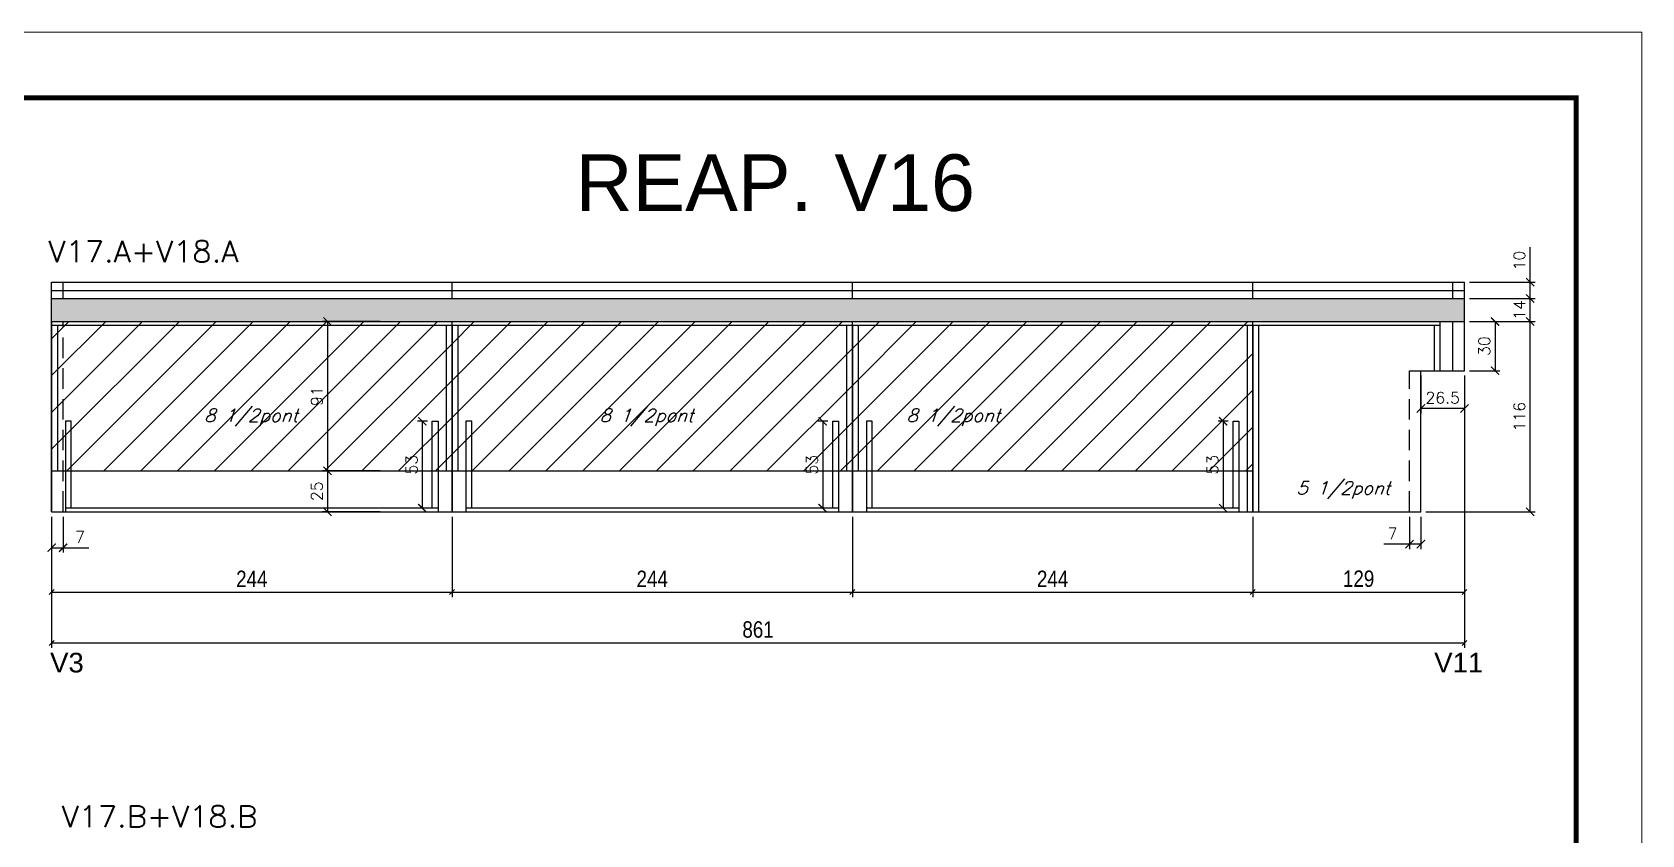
# Model space of a CAD drawing. Extents: x -10448 to -1189, y -11772 to 17235.
# Drawn here: x -5176 to -4195, y 9463 to 9953 of the extents above; entities that cross this region are included whole.
import ezdxf

# ---------------------------------------------------------------- set-up
doc = ezdxf.new("R2010")
doc.units = 0
doc.linetypes.add('DASHED', pattern=[0.75, 0.5, -0.25])
doc.linetypes.add('HIDDEN', pattern=[0.375, 0.25, -0.125])
for name, color, linetype in [('5', 5, 'Continuous'), ('COTA', 241, 'Continuous'), ('Painéis', 200, 'Continuous'), ('PONTALETE', 7, 'Continuous'), ('Reaproveitamento', 251, 'Continuous'), ('SARR_2.2x10', 60, 'Continuous'), ('SARR_2.2x7', 40, 'Continuous'), ('SARR_3.5x7', 81, 'Continuous'), ('texto', 7, 'Continuous')]:
    doc.layers.add(name, color=color, linetype=linetype)
for name, color, linetype, lineweight in [('Folhas', 255, 'Continuous', 9), ('SARRAFO DE PRESSAO', 251, 'DASHED', 9), ('Texto Seção', 7, 'Continuous', 15)]:
    doc.layers.add(name, color=color, linetype=linetype, lineweight=lineweight)
doc.styles.add('COTA TECNICA', font='techl___.ttf', dxfattribs={"height": 10})
doc.styles.add('REGUA-120', font='ROMANS.shx', dxfattribs={"height": 15})
doc.styles.add('Romans', font='romans.shx')
doc.styles.get("Standard").update_dxf_attribs({"font": 'arial.ttf'})
doc.dimstyles.new('Cota Paínel', dxfattribs={"dimtxt": 7, "dimasz": 5, "dimexe": 3, "dimexo": 3, "dimgap": 3, "dimtad": 1, "dimdec": 1, "dimzin": 12, "dimdsep": 46, "dimtxsty": 'Romans', "dimblk": 'ARCHTICK', "dimcen": 0, "dimclrd": 4, "dimclre": 4, "dimclrt": 1, "dimadec": 1, "dimazin": 3, "dimtfac": 1, "dimtdec": 1, "dimtmove": 0, "dimatfit": 3, "dimldrblk": 'OBLIQUE', "dimfxl": 1, "dimtolj": 1, "dimtzin": 12, "dimarcsym": 0})
doc.dimstyles.new('PAINEL', dxfattribs={"dimtxt": 10, "dimasz": 3, "dimexe": 3, "dimexo": 3, "dimgap": 3, "dimtad": 1, "dimdec": 1, "dimzin": 12, "dimdsep": 46, "dimtxsty": 'COTA TECNICA', "dimblk1": 'OBLIQUE', "dimblk2": 'OBLIQUE', "dimsah": 1, "dimcen": 0.9, "dimclrd": 4, "dimclre": 4, "dimclrt": 240, "dimadec": 1, "dimazin": 3, "dimtfac": 1, "dimtdec": 1, "dimtmove": 0, "dimatfit": 3, "dimfxl": 1, "dimtolj": 1, "dimtzin": 12, "dimarcsym": 0})

# ---------------------------------------------------------------- blocks, each defined once
blk = doc.blocks.new('9999999999')
at = {"layer": 'Folhas'}
blk.add_lwpolyline([(98138.98, 34190.21), (99623.98, 34190.21), (99623.98, 35240.21), (98138.98, 35240.21)], close=True, dxfattribs=at)
at = {"layer": 'Folhas', "color": 30, "const_width": 3}
blk.add_lwpolyline([(98213.98, 34230.21), (99583.98, 34230.21), (99583.98, 35200.21), (98213.98, 35200.21)], close=True, dxfattribs=at)
blk = doc.blocks.new('_ArchTick')
at = {"color": 0, "linetype": 'ByBlock', "const_width": 0.15}
blk.add_lwpolyline([(-0.5, -0.5), (0.5, 0.5)], dxfattribs=at)
blk = doc.blocks.new('*D741')
at = {"layer": 'COTA', "color": 4, "lineweight": -2, "transparency": 16777216}
for p, q in [((-4299.86, 9776.38), (-4259.86, 9776.38)), ((-4262.86, 9660.38), (-4262.86, 9776.38)), ((-4326.36, 9660.38), (-4259.86, 9660.38))]:
    blk.add_line(p, q, dxfattribs=at)
at = {"layer": 'Defpoints', "color": 0, "transparency": 16777216}
for p in [(-4302.86, 9776.38), (-4262.86, 9776.38), (-4329.36, 9660.38)]:
    blk.add_point(p, dxfattribs=at)
at = {"layer": 'COTA', "color": 4, "lineweight": -2, "transparency": 16777216, "xscale": 5, "yscale": 5, "zscale": 5}
for p, rotation in [((-4262.86, 9776.38), 90), ((-4262.86, 9660.38), 270)]:
    blk.add_blockref('_ArchTick', p, dxfattribs=dict(at, rotation=rotation))
at = {"layer": 'COTA', "color": 1, "transparency": 16777216, "insert": (-4269.36, 9718.38), "char_height": 7, "attachment_point": 5, "rotation": 90, "style": 'Romans'}
blk.add_mtext('\\A1;116', dxfattribs=at)
blk = doc.blocks.new('_Oblique')
at = {"color": 0, "linetype": 'ByBlock', "lineweight": -2}
blk.add_line((-0.5, -0.5), (0.5, 0.5), dxfattribs=at)
blk = doc.blocks.new('*D742')
at = {"layer": 'COTA', "color": 4, "lineweight": -2, "transparency": 16777216}
for p, q in [((-4299.86, 9790.38), (-4259.86, 9790.38)), ((-4262.86, 9776.38), (-4262.86, 9790.38)), ((-4299.86, 9776.38), (-4259.86, 9776.38))]:
    blk.add_line(p, q, dxfattribs=at)
at = {"layer": 'Defpoints', "color": 0, "transparency": 16777216}
for p in [(-4302.86, 9790.38), (-4262.86, 9790.38), (-4302.86, 9776.38)]:
    blk.add_point(p, dxfattribs=at)
at = {"layer": 'COTA', "color": 4, "lineweight": -2, "transparency": 16777216, "xscale": 5, "yscale": 5, "zscale": 5}
for p, rotation in [((-4262.86, 9790.38), 90), ((-4262.86, 9776.38), 270)]:
    blk.add_blockref('_ArchTick', p, dxfattribs=dict(at, rotation=rotation))
at = {"layer": 'COTA', "color": 1, "transparency": 16777216, "insert": (-4269.36, 9783.38), "char_height": 7, "attachment_point": 5, "rotation": 90, "style": 'Romans'}
blk.add_mtext('\\A1;14', dxfattribs=at)
blk = doc.blocks.new('*D743')
at = {"layer": 'COTA', "color": 4, "linetype": 'ByBlock', "lineweight": -2, "transparency": 16777216}
for p, q in [((-5163.86, 9657.38), (-5163.86, 9608.42)), ((-4919.86, 9657.38), (-4919.86, 9608.42)), ((-5163.86, 9611.42), (-4919.86, 9611.42))]:
    blk.add_line(p, q, dxfattribs=at)
at = {"layer": 'Defpoints', "color": 0, "linetype": 'ByBlock', "transparency": 16777216}
for p in [(-5163.86, 9660.38), (-4919.86, 9660.38), (-4919.86, 9611.42)]:
    blk.add_point(p, dxfattribs=at)
at = {"layer": 'COTA', "color": 4, "linetype": 'ByBlock', "lineweight": -2, "transparency": 16777216, "xscale": 3, "yscale": 3, "zscale": 3, "rotation": 180}
blk.add_blockref('_Oblique', (-5163.86, 9611.42), dxfattribs=at)
at = {"layer": 'COTA', "color": 4, "linetype": 'ByBlock', "lineweight": -2, "transparency": 16777216, "xscale": 3, "yscale": 3, "zscale": 3}
blk.add_blockref('_Oblique', (-4919.86, 9611.42), dxfattribs=at)
at = {"layer": 'COTA', "color": 240, "linetype": 'ByBlock', "transparency": 16777216, "insert": (-5041.86, 9619.49), "char_height": 10, "attachment_point": 5, "style": 'COTA TECNICA'}
blk.add_mtext('\\A1;244', dxfattribs=at)
blk = doc.blocks.new('*D744')
at = {"layer": 'COTA', "color": 4, "linetype": 'ByBlock', "lineweight": -2, "transparency": 16777216}
for p, q in [((-4919.86, 9657.38), (-4919.86, 9608.42)), ((-4675.86, 9657.38), (-4675.86, 9608.42)), ((-4919.86, 9611.42), (-4675.86, 9611.42))]:
    blk.add_line(p, q, dxfattribs=at)
at = {"layer": 'Defpoints', "color": 0, "linetype": 'ByBlock', "transparency": 16777216}
for p in [(-4919.86, 9660.38), (-4675.86, 9660.38), (-4675.86, 9611.42)]:
    blk.add_point(p, dxfattribs=at)
at = {"layer": 'COTA', "color": 4, "linetype": 'ByBlock', "lineweight": -2, "transparency": 16777216, "xscale": 3, "yscale": 3, "zscale": 3, "rotation": 180}
blk.add_blockref('_Oblique', (-4919.86, 9611.42), dxfattribs=at)
at = {"layer": 'COTA', "color": 4, "linetype": 'ByBlock', "lineweight": -2, "transparency": 16777216, "xscale": 3, "yscale": 3, "zscale": 3}
blk.add_blockref('_Oblique', (-4675.86, 9611.42), dxfattribs=at)
at = {"layer": 'COTA', "color": 240, "linetype": 'ByBlock', "transparency": 16777216, "insert": (-4797.86, 9619.49), "char_height": 10, "attachment_point": 5, "style": 'COTA TECNICA'}
blk.add_mtext('\\A1;244', dxfattribs=at)
blk = doc.blocks.new('*D745')
at = {"layer": 'COTA', "color": 4, "linetype": 'ByBlock', "lineweight": -2, "transparency": 16777216}
for p, q in [((-4302.86, 9743.38), (-4302.86, 9577.42)), ((-5163.86, 9657.38), (-5163.86, 9577.42)), ((-5163.86, 9580.42), (-4302.86, 9580.42))]:
    blk.add_line(p, q, dxfattribs=at)
at = {"layer": 'Defpoints', "color": 0, "linetype": 'ByBlock', "transparency": 16777216}
for p in [(-4302.86, 9746.38), (-5163.86, 9660.38), (-4302.86, 9580.42)]:
    blk.add_point(p, dxfattribs=at)
at = {"layer": 'COTA', "color": 4, "linetype": 'ByBlock', "lineweight": -2, "transparency": 16777216, "xscale": 3, "yscale": 3, "zscale": 3, "rotation": 180}
blk.add_blockref('_Oblique', (-5163.86, 9580.42), dxfattribs=at)
at = {"layer": 'COTA', "color": 4, "linetype": 'ByBlock', "lineweight": -2, "transparency": 16777216, "xscale": 3, "yscale": 3, "zscale": 3}
blk.add_blockref('_Oblique', (-4302.86, 9580.42), dxfattribs=at)
at = {"layer": 'COTA', "color": 240, "linetype": 'ByBlock', "transparency": 16777216, "insert": (-4733.36, 9588.55), "char_height": 10, "attachment_point": 5, "style": 'COTA TECNICA'}
blk.add_mtext('\\A1;861', dxfattribs=at)
blk = doc.blocks.new('*D746')
at = {"layer": 'COTA', "color": 4, "linetype": 'ByBlock', "lineweight": -2, "transparency": 16777216}
for p, q in [((-4302.86, 9743.38), (-4302.86, 9608.42)), ((-4431.86, 9657.38), (-4431.86, 9608.42)), ((-4431.86, 9611.42), (-4302.86, 9611.42))]:
    blk.add_line(p, q, dxfattribs=at)
at = {"layer": 'Defpoints', "color": 0, "linetype": 'ByBlock', "transparency": 16777216}
for p in [(-4302.86, 9746.38), (-4431.86, 9660.38), (-4302.86, 9611.42)]:
    blk.add_point(p, dxfattribs=at)
at = {"layer": 'COTA', "color": 4, "linetype": 'ByBlock', "lineweight": -2, "transparency": 16777216, "xscale": 3, "yscale": 3, "zscale": 3, "rotation": 180}
blk.add_blockref('_Oblique', (-4431.86, 9611.42), dxfattribs=at)
at = {"layer": 'COTA', "color": 4, "linetype": 'ByBlock', "lineweight": -2, "transparency": 16777216, "xscale": 3, "yscale": 3, "zscale": 3}
blk.add_blockref('_Oblique', (-4302.86, 9611.42), dxfattribs=at)
at = {"layer": 'COTA', "color": 240, "linetype": 'ByBlock', "transparency": 16777216, "insert": (-4367.36, 9619.51), "char_height": 10, "attachment_point": 5, "style": 'COTA TECNICA'}
blk.add_mtext('\\A1;129', dxfattribs=at)
blk = doc.blocks.new('*D747')
at = {"layer": 'COTA', "color": 4, "linetype": 'ByBlock', "lineweight": -2, "transparency": 16777216}
for p, q in [((-4675.86, 9657.38), (-4675.86, 9608.42)), ((-4431.86, 9657.38), (-4431.86, 9608.42)), ((-4675.86, 9611.42), (-4431.86, 9611.42))]:
    blk.add_line(p, q, dxfattribs=at)
at = {"layer": 'Defpoints', "color": 0, "linetype": 'ByBlock', "transparency": 16777216}
for p in [(-4675.86, 9660.38), (-4431.86, 9660.38), (-4431.86, 9611.42)]:
    blk.add_point(p, dxfattribs=at)
at = {"layer": 'COTA', "color": 4, "linetype": 'ByBlock', "lineweight": -2, "transparency": 16777216, "xscale": 3, "yscale": 3, "zscale": 3, "rotation": 180}
blk.add_blockref('_Oblique', (-4675.86, 9611.42), dxfattribs=at)
at = {"layer": 'COTA', "color": 4, "linetype": 'ByBlock', "lineweight": -2, "transparency": 16777216, "xscale": 3, "yscale": 3, "zscale": 3}
blk.add_blockref('_Oblique', (-4431.86, 9611.42), dxfattribs=at)
at = {"layer": 'COTA', "color": 240, "linetype": 'ByBlock', "transparency": 16777216, "insert": (-4553.86, 9619.49), "char_height": 10, "attachment_point": 5, "style": 'COTA TECNICA'}
blk.add_mtext('\\A1;244', dxfattribs=at)
blk = doc.blocks.new('*D748')
at = {"layer": 'COTA', "color": 4, "lineweight": -2, "transparency": 16777216}
for p, q in [((-5163.86, 9657.38), (-5163.86, 9635.47)), ((-5156.86, 9657.38), (-5156.86, 9635.47)), ((-5163.86, 9638.47), (-5156.86, 9638.47)), ((-5156.86, 9638.47), (-5141.19, 9638.47))]:
    blk.add_line(p, q, dxfattribs=at)
at = {"layer": 'Defpoints', "color": 0, "transparency": 16777216}
for p in [(-5163.86, 9660.38), (-5156.86, 9660.38), (-5156.86, 9638.47)]:
    blk.add_point(p, dxfattribs=at)
at = {"layer": 'COTA', "color": 4, "lineweight": -2, "transparency": 16777216, "xscale": 5, "yscale": 5, "zscale": 5, "rotation": 180}
blk.add_blockref('_ArchTick', (-5163.86, 9638.47), dxfattribs=at)
at = {"layer": 'COTA', "color": 4, "lineweight": -2, "transparency": 16777216, "xscale": 5, "yscale": 5, "zscale": 5}
blk.add_blockref('_ArchTick', (-5156.86, 9638.47), dxfattribs=at)
at = {"layer": 'COTA', "color": 1, "transparency": 16777216, "insert": (-5146.53, 9644.97), "char_height": 7, "attachment_point": 5, "style": 'Romans'}
blk.add_mtext('\\A1;7', dxfattribs=at)
blk = doc.blocks.new('*D749')
at = {"layer": 'COTA', "color": 4, "lineweight": -2, "transparency": 16777216}
for p, q in [((-4262.86, 9800.38), (-4262.86, 9821.71)), ((-4299.86, 9800.38), (-4259.86, 9800.38)), ((-4262.86, 9790.38), (-4262.86, 9800.38)), ((-4299.86, 9790.38), (-4259.86, 9790.38))]:
    blk.add_line(p, q, dxfattribs=at)
at = {"layer": 'Defpoints', "color": 0, "transparency": 16777216}
for p in [(-4302.86, 9800.38), (-4262.86, 9800.38), (-4302.86, 9790.38)]:
    blk.add_point(p, dxfattribs=at)
at = {"layer": 'COTA', "color": 4, "lineweight": -2, "transparency": 16777216, "xscale": 5, "yscale": 5, "zscale": 5}
for p, rotation in [((-4262.86, 9800.38), 90), ((-4262.86, 9790.38), 270)]:
    blk.add_blockref('_ArchTick', p, dxfattribs=dict(at, rotation=rotation))
at = {"layer": 'COTA', "color": 1, "transparency": 16777216, "insert": (-4269.36, 9813.54), "char_height": 7, "attachment_point": 5, "rotation": 90, "style": 'Romans'}
blk.add_mtext('\\A1;10', dxfattribs=at)
blk = doc.blocks.new('*D750')
at = {"layer": 'COTA', "color": 4, "lineweight": -2, "transparency": 16777216}
for p, q in [((-4336.36, 9657.38), (-4336.36, 9637.65)), ((-4329.36, 9657.38), (-4329.36, 9637.65)), ((-4336.36, 9640.65), (-4352.03, 9640.65)), ((-4329.36, 9640.65), (-4336.36, 9640.65))]:
    blk.add_line(p, q, dxfattribs=at)
at = {"layer": 'Defpoints', "color": 0, "transparency": 16777216}
for p in [(-4336.36, 9660.38), (-4329.36, 9660.38), (-4336.36, 9640.65)]:
    blk.add_point(p, dxfattribs=at)
at = {"layer": 'COTA', "color": 4, "lineweight": -2, "transparency": 16777216, "xscale": 5, "yscale": 5, "zscale": 5, "rotation": 180}
blk.add_blockref('_ArchTick', (-4336.36, 9640.65), dxfattribs=at)
at = {"layer": 'COTA', "color": 4, "lineweight": -2, "transparency": 16777216, "xscale": 5, "yscale": 5, "zscale": 5}
blk.add_blockref('_ArchTick', (-4329.36, 9640.65), dxfattribs=at)
at = {"layer": 'COTA', "color": 1, "transparency": 16777216, "insert": (-4346.69, 9647.15), "char_height": 7, "attachment_point": 5, "style": 'Romans'}
blk.add_mtext('\\A1;7', dxfattribs=at)
blk = doc.blocks.new('*D751')
at = {"layer": 'COTA', "color": 4, "lineweight": -2, "transparency": 16777216}
for p, q in [((-4299.86, 9776.38), (-4281.23, 9776.38)), ((-4284.23, 9776.38), (-4284.23, 9746.38)), ((-4299.86, 9746.38), (-4281.23, 9746.38))]:
    blk.add_line(p, q, dxfattribs=at)
at = {"layer": 'Defpoints', "color": 0, "transparency": 16777216}
for p in [(-4302.86, 9776.38), (-4302.86, 9746.38), (-4284.23, 9746.38)]:
    blk.add_point(p, dxfattribs=at)
at = {"layer": 'COTA', "color": 4, "lineweight": -2, "transparency": 16777216, "xscale": 5, "yscale": 5, "zscale": 5}
for p, rotation in [((-4284.23, 9776.38), 90), ((-4284.23, 9746.38), 270)]:
    blk.add_blockref('_ArchTick', p, dxfattribs=dict(at, rotation=rotation))
at = {"layer": 'COTA', "color": 1, "transparency": 16777216, "insert": (-4290.73, 9761.38), "char_height": 7, "attachment_point": 5, "rotation": 90, "style": 'Romans'}
blk.add_mtext('\\A1;30', dxfattribs=at)
blk = doc.blocks.new('*D752')
at = {"layer": 'COTA', "color": 4, "lineweight": -2, "transparency": 16777216}
for p, q in [((-4329.36, 9743.38), (-4329.36, 9720.37)), ((-4302.86, 9743.38), (-4302.86, 9720.37)), ((-4302.86, 9723.37), (-4329.36, 9723.37))]:
    blk.add_line(p, q, dxfattribs=at)
at = {"layer": 'Defpoints', "color": 0, "transparency": 16777216}
for p in [(-4329.36, 9746.38), (-4302.86, 9746.38), (-4329.36, 9723.37)]:
    blk.add_point(p, dxfattribs=at)
at = {"layer": 'COTA', "color": 4, "lineweight": -2, "transparency": 16777216, "xscale": 5, "yscale": 5, "zscale": 5, "rotation": 180}
blk.add_blockref('_ArchTick', (-4329.36, 9723.37), dxfattribs=at)
at = {"layer": 'COTA', "color": 4, "lineweight": -2, "transparency": 16777216, "xscale": 5, "yscale": 5, "zscale": 5}
blk.add_blockref('_ArchTick', (-4302.86, 9723.37), dxfattribs=at)
at = {"layer": 'COTA', "color": 1, "transparency": 16777216, "insert": (-4316.11, 9729.87), "char_height": 7, "attachment_point": 5, "style": 'Romans'}
blk.add_mtext('\\A1;26.5', dxfattribs=at)
blk = doc.blocks.new('*D1213')
at = {"layer": 'COTA', "color": 4, "lineweight": -2, "transparency": 16777216}
for p, q in [((-4963.68, 9776.38), (-4998.74, 9776.38)), ((-4995.74, 9776.38), (-4995.74, 9685.38)), ((-4963.68, 9685.38), (-4998.74, 9685.38))]:
    blk.add_line(p, q, dxfattribs=at)
at = {"layer": 'Defpoints', "color": 0, "transparency": 16777216}
for p in [(-4960.68, 9776.38), (-4995.74, 9685.38), (-4960.68, 9685.38)]:
    blk.add_point(p, dxfattribs=at)
at = {"layer": 'COTA', "color": 4, "lineweight": -2, "transparency": 16777216, "xscale": 5, "yscale": 5, "zscale": 5}
for p, rotation in [((-4995.74, 9776.38), 90), ((-4995.74, 9685.38), 270)]:
    blk.add_blockref('_ArchTick', p, dxfattribs=dict(at, rotation=rotation))
at = {"layer": 'COTA', "color": 1, "transparency": 16777216, "insert": (-5002.24, 9730.88), "char_height": 7, "attachment_point": 5, "rotation": 90, "style": 'Romans'}
blk.add_mtext('\\A1;91', dxfattribs=at)
blk = doc.blocks.new('*D1214')
at = {"layer": 'COTA', "color": 4, "lineweight": -2, "transparency": 16777216}
for p, q in [((-4963.68, 9685.38), (-4998.74, 9685.38)), ((-4995.74, 9685.38), (-4995.74, 9660.38)), ((-4963.68, 9660.38), (-4998.74, 9660.38))]:
    blk.add_line(p, q, dxfattribs=at)
at = {"layer": 'Defpoints', "color": 0, "transparency": 16777216}
for p in [(-4960.68, 9685.38), (-4995.74, 9660.38), (-4960.68, 9660.38)]:
    blk.add_point(p, dxfattribs=at)
at = {"layer": 'COTA', "color": 4, "lineweight": -2, "transparency": 16777216, "xscale": 5, "yscale": 5, "zscale": 5}
for p, rotation in [((-4995.74, 9685.38), 90), ((-4995.74, 9660.38), 270)]:
    blk.add_blockref('_ArchTick', p, dxfattribs=dict(at, rotation=rotation))
at = {"layer": 'COTA', "color": 1, "transparency": 16777216, "insert": (-5002.24, 9672.88), "char_height": 7, "attachment_point": 5, "rotation": 90, "style": 'Romans'}
blk.add_mtext('\\A1;25', dxfattribs=at)
blk = doc.blocks.new('*D1218')
at = {"layer": 'COTA', "color": 4, "lineweight": -2, "transparency": 16777216}
for p, q in [((-4934.86, 9715.58), (-4940.96, 9715.58)), ((-4937.96, 9715.58), (-4937.96, 9662.58)), ((-4934.86, 9662.58), (-4940.96, 9662.58))]:
    blk.add_line(p, q, dxfattribs=at)
at = {"layer": 'Defpoints', "color": 0, "transparency": 16777216}
for p in [(-4931.86, 9715.58), (-4937.96, 9662.58), (-4931.86, 9662.58)]:
    blk.add_point(p, dxfattribs=at)
at = {"layer": 'COTA', "color": 4, "lineweight": -2, "transparency": 16777216, "xscale": 5, "yscale": 5, "zscale": 5}
for p, rotation in [((-4937.96, 9715.58), 90), ((-4937.96, 9662.58), 270)]:
    blk.add_blockref('_ArchTick', p, dxfattribs=dict(at, rotation=rotation))
at = {"layer": 'COTA', "color": 1, "transparency": 16777216, "insert": (-4944.46, 9689.08), "char_height": 7, "attachment_point": 5, "rotation": 90, "style": 'Romans'}
blk.add_mtext('\\A1;53', dxfattribs=at)
blk = doc.blocks.new('*D1219')
at = {"layer": 'COTA', "color": 4, "lineweight": -2, "transparency": 16777216}
for p, q in [((-4690.86, 9715.58), (-4696.96, 9715.58)), ((-4693.96, 9715.58), (-4693.96, 9662.58)), ((-4690.86, 9662.58), (-4696.96, 9662.58))]:
    blk.add_line(p, q, dxfattribs=at)
at = {"layer": 'Defpoints', "color": 0, "transparency": 16777216}
for p in [(-4687.86, 9715.58), (-4693.96, 9662.58), (-4687.86, 9662.58)]:
    blk.add_point(p, dxfattribs=at)
at = {"layer": 'COTA', "color": 4, "lineweight": -2, "transparency": 16777216, "xscale": 5, "yscale": 5, "zscale": 5}
for p, rotation in [((-4693.96, 9715.58), 90), ((-4693.96, 9662.58), 270)]:
    blk.add_blockref('_ArchTick', p, dxfattribs=dict(at, rotation=rotation))
at = {"layer": 'COTA', "color": 1, "transparency": 16777216, "insert": (-4700.46, 9689.08), "char_height": 7, "attachment_point": 5, "rotation": 90, "style": 'Romans'}
blk.add_mtext('\\A1;53', dxfattribs=at)
blk = doc.blocks.new('*D1220')
at = {"layer": 'COTA', "color": 4, "lineweight": -2, "transparency": 16777216}
for p, q in [((-4446.86, 9715.58), (-4452.96, 9715.58)), ((-4449.96, 9715.58), (-4449.96, 9662.58)), ((-4446.86, 9662.58), (-4452.96, 9662.58))]:
    blk.add_line(p, q, dxfattribs=at)
at = {"layer": 'Defpoints', "color": 0, "transparency": 16777216}
for p in [(-4443.86, 9715.58), (-4449.96, 9662.58), (-4443.86, 9662.58)]:
    blk.add_point(p, dxfattribs=at)
at = {"layer": 'COTA', "color": 4, "lineweight": -2, "transparency": 16777216, "xscale": 5, "yscale": 5, "zscale": 5}
for p, rotation in [((-4449.96, 9715.58), 90), ((-4449.96, 9662.58), 270)]:
    blk.add_blockref('_ArchTick', p, dxfattribs=dict(at, rotation=rotation))
at = {"layer": 'COTA', "color": 1, "transparency": 16777216, "insert": (-4456.46, 9689.08), "char_height": 7, "attachment_point": 5, "rotation": 90, "style": 'Romans'}
blk.add_mtext('\\A1;53', dxfattribs=at)

msp = doc.modelspace()

# ---------------------------------------------------------------- hatches: boundary and pattern name
at = {"layer": 'COTA', "linetype": 'ByBlock'}
h = msp.add_hatch(dxfattribs=at)
h.set_pattern_fill('AR-CONC', color=256, scale=0.03)
h.paths.add_polyline_path([(-4302.86, 9776.38), (-4302.86, 9790.38), (-5163.86, 9790.38), (-5163.86, 9776.38)])
at = {"layer": 'Reaproveitamento'}
h = msp.add_hatch(dxfattribs=at)
h.set_pattern_fill('ANSI31', color=256, scale=5)
h.paths.add_polyline_path([(-4919.86, 9685.38), (-4919.86, 9776.38), (-5163.86, 9776.38), (-5163.86, 9685.38)])
h = msp.add_hatch(dxfattribs=at)
h.set_pattern_fill('ANSI31', color=256, scale=5)
h.paths.add_polyline_path([(-4675.86, 9685.38), (-4675.86, 9776.38), (-4919.86, 9776.38), (-4919.86, 9685.38)])
h = msp.add_hatch(dxfattribs=at)
h.set_pattern_fill('ANSI31', color=256, scale=5)
h.paths.add_polyline_path([(-4431.86, 9685.38), (-4431.86, 9776.38), (-4675.86, 9776.38), (-4675.86, 9685.38)])

# ---------------------------------------------------------------- linework, layer by layer
at = {"layer": 'COTA', "linetype": 'ByBlock'}
for p, q in [((-5163.86, 9776.38), (-5163.86, 9790.38)), ((-4302.86, 9776.38), (-4302.86, 9790.38))]:
    msp.add_line(p, q, dxfattribs=at)
at = {"layer": 'Painéis', "linetype": 'ByBlock'}
for p, q in [((-5163.86, 9800.38), (-4302.86, 9800.38)), ((-5163.86, 9790.38), (-5163.86, 9800.38)), ((-4919.86, 9790.38), (-4919.86, 9800.38)), ((-4675.86, 9790.38), (-4675.86, 9800.38)), ((-4431.86, 9790.38), (-4431.86, 9800.38)), ((-4302.86, 9790.38), (-4302.86, 9800.38)), ((-5163.86, 9790.38), (-4302.86, 9790.38)), ((-5163.86, 9776.38), (-4302.86, 9776.38)), ((-5163.86, 9660.38), (-5163.86, 9776.38)), ((-4919.86, 9660.38), (-4919.86, 9776.38)), ((-4675.86, 9660.38), (-4675.86, 9776.38)), ((-4431.86, 9660.38), (-4431.86, 9776.38)), ((-4302.86, 9746.38), (-4302.86, 9776.38)), ((-4329.36, 9660.38), (-4329.36, 9746.38)), ((-4329.36, 9746.38), (-4302.86, 9746.38)), ((-5163.86, 9685.38), (-4431.86, 9685.38)), ((-5163.86, 9660.38), (-4329.36, 9660.38))]:
    msp.add_line(p, q, dxfattribs=at)
at = {"layer": 'SARR_2.2x10', "linetype": 'ByBlock'}
for p, q in [((-5163.86, 9795.38), (-4919.86, 9795.38)), ((-4919.86, 9795.38), (-4675.86, 9795.38)), ((-4675.86, 9795.38), (-4431.86, 9795.38)), ((-4431.86, 9795.38), (-4302.86, 9795.38))]:
    msp.add_line(p, q, dxfattribs=at)
at = {"layer": 'SARR_2.2x7', "linetype": 'HIDDEN', "ltscale": 50}
for p, q in [((-5156.86, 9790.38), (-5156.86, 9800.38)), ((-5156.86, 9660.38), (-5156.86, 9776.38)), ((-4336.36, 9660.38), (-4336.36, 9746.38)), ((-4336.36, 9746.38), (-4329.36, 9746.38))]:
    msp.add_line(p, q, dxfattribs=at)
at = {"layer": 'SARR_2.2x7', "linetype": 'Continuous'}
for p, q in [((-4309.86, 9790.38), (-4309.86, 9800.38)), ((-5163.86, 9774.18), (-4919.86, 9774.18)), ((-4919.86, 9774.18), (-4675.86, 9774.18)), ((-4675.86, 9774.18), (-4431.86, 9774.18)), ((-4431.86, 9774.18), (-4317.86, 9774.18)), ((-4309.86, 9746.38), (-4309.86, 9776.38))]:
    msp.add_line(p, q, dxfattribs=at)
at = {"layer": 'SARR_2.2x7', "linetype": 'Continuous', "ltscale": 50}
for p, q in [((-4928.36, 9662.58), (-5155.36, 9662.58)), ((-4684.36, 9662.58), (-4911.36, 9662.58)), ((-4440.36, 9662.58), (-4667.36, 9662.58))]:
    msp.add_line(p, q, dxfattribs=at)
at = {"layer": 'SARR_3.5x7'}
for p, q in [((-4923.36, 9790.38), (-4919.86, 9790.38)), ((-4919.86, 9790.38), (-4916.36, 9790.38)), ((-4679.36, 9790.38), (-4675.86, 9790.38)), ((-4675.86, 9790.38), (-4672.36, 9790.38)), ((-4435.36, 9790.38), (-4431.86, 9790.38)), ((-4431.86, 9790.38), (-4428.36, 9790.38)), ((-5163.86, 9776.38), (-5163.86, 9660.38)), ((-5160.36, 9774.18), (-5160.36, 9685.38)), ((-4923.36, 9774.18), (-4923.36, 9685.38)), ((-4919.86, 9774.18), (-4919.86, 9660.38)), ((-4916.36, 9774.18), (-4916.36, 9685.38)), ((-4679.36, 9774.18), (-4679.36, 9685.38)), ((-4675.86, 9774.18), (-4675.86, 9660.38)), ((-4672.36, 9774.18), (-4672.36, 9685.38)), ((-4435.36, 9774.18), (-4435.36, 9660.38)), ((-4431.86, 9774.18), (-4431.86, 9660.38)), ((-4428.36, 9774.18), (-4428.36, 9660.38)), ((-4321.36, 9774.18), (-4321.36, 9746.38)), ((-4317.86, 9776.38), (-4317.86, 9746.38)), ((-4321.36, 9746.38), (-4317.86, 9746.38)), ((-5163.86, 9660.38), (-5160.36, 9660.38)), ((-4923.36, 9660.38), (-4919.86, 9660.38)), ((-4919.86, 9660.38), (-4916.36, 9660.38)), ((-4679.36, 9660.38), (-4675.86, 9660.38)), ((-4675.86, 9660.38), (-4672.36, 9660.38)), ((-4435.36, 9660.38), (-4431.86, 9660.38)), ((-4431.86, 9660.38), (-4428.36, 9660.38))]:
    msp.add_line(p, q, dxfattribs=at)
for points in [[(-5151.86, 9662.58), (-5151.86, 9715.58), (-5155.36, 9715.58), (-5155.36, 9660.38)], [(-4931.86, 9662.58), (-4931.86, 9715.58), (-4928.36, 9715.58), (-4928.36, 9660.38)], [(-4907.86, 9662.58), (-4907.86, 9715.58), (-4911.36, 9715.58), (-4911.36, 9660.38)], [(-4687.86, 9662.58), (-4687.86, 9715.58), (-4684.36, 9715.58), (-4684.36, 9660.38)], [(-4663.86, 9662.58), (-4663.86, 9715.58), (-4667.36, 9715.58), (-4667.36, 9660.38)], [(-4443.86, 9662.58), (-4443.86, 9715.58), (-4440.36, 9715.58), (-4440.36, 9660.38)]]:
    msp.add_lwpolyline(points, dxfattribs=at)

# ---------------------------------------------------------------- block references
at = {"layer": 'SARRAFO DE PRESSAO', "color": 6, "linetype": 'ByBlock'}
msp.add_blockref('9999999999', (-103818.76, -25287.43), dxfattribs=at)

# ---------------------------------------------------------------- texts
at = {"layer": '5', "linetype": 'Continuous'}
for s, p in [('V3', (-5164.78, 9562.41)), ('V11', (-4321.28, 9562.41))]:
    msp.add_text(s, height=12, rotation=0.00004, dxfattribs=at).set_placement(p)
at = {"layer": 'PONTALETE', "linetype": 'Continuous'}
msp.add_text('REAP. V16', height=34.458, dxfattribs=at).set_placement((-4844.61, 9843.81))
at = {"layer": 'texto', "color": 2, "char_height": 8, "attachment_point": 5, "style": 'Romans'}
for s, insert in [('{\\Q19;\\C256;8 1/2pont}', (-5042.36, 9717.81)), ('{\\Q19;\\C256;8 1/2pont}', (-4801.36, 9717.81)), ('{\\Q19;\\C256;8 1/2pont}', (-4614.36, 9717.81)), ('{\\Q19;\\C256;5 1/2pont}', (-4376.7, 9673.6))]:
    msp.add_mtext(s, dxfattribs=dict(at, insert=insert))
at = {"layer": 'Texto Seção', "style": 'REGUA-120', "width": 1.05}
for s, p in [('V17.A+V18.A', (-5165.86, 9812.56)), ('V17.B+V18.B', (-5157.86, 9468.14))]:
    msp.add_text(s, height=13, dxfattribs=at).set_placement(p)

# ---------------------------------------------------------------- dimensions: what is measured, and where the dimension line sits
at = {"layer": 'COTA'}
for base, p1, p2, picture, middle in [((-4262.86, 9800.38), (-4302.86, 9790.38), (-4302.86, 9800.38), '*D749', (-4269.36, 9813.54)), ((-4995.74, 9685.38), (-4960.68, 9776.38), (-4960.68, 9685.38), '*D1213', (-5002.24, 9730.88)), ((-4262.86, 9776.38), (-4329.36, 9660.38), (-4302.86, 9776.38), '*D741', (-4269.36, 9718.38)), ((-4284.23, 9746.38), (-4302.86, 9776.38), (-4302.86, 9746.38), '*D751', (-4290.73, 9761.38)), ((-4937.96, 9662.58), (-4931.86, 9715.58), (-4931.86, 9662.58), '*D1218', (-4944.46, 9689.08)), ((-4693.96, 9662.58), (-4687.86, 9715.58), (-4687.86, 9662.58), '*D1219', (-4700.46, 9689.08)), ((-4449.96, 9662.58), (-4443.86, 9715.58), (-4443.86, 9662.58), '*D1220', (-4456.46, 9689.08))]:
    dim = msp.add_linear_dim(base=base, p1=p1, p2=p2, angle=90, dimstyle='Cota Paínel', dxfattribs=at)
    dim.commit()
    dim.dimension.update_dxf_attribs({"geometry": picture, "text_midpoint": middle})
dim = msp.add_linear_dim(base=(-4262.86, 9790.38), p1=(-4302.86, 9776.38), p2=(-4302.86, 9790.38), angle=90, dimstyle='Cota Paínel', dxfattribs=at)
dim.commit()
dim.dimension.update_dxf_attribs({"geometry": '*D742', "text_midpoint": (-4262.86, 9783.38), "dimtype": 160})
at = {"layer": 'COTA', "linetype": 'ByBlock'}
for base, p1, p2, picture, middle in [((-4302.86, 9580.42), (-5163.86, 9660.38), (-4302.86, 9746.38), '*D745', (-4733.36, 9588.55)), ((-4302.86, 9611.42), (-4431.86, 9660.38), (-4302.86, 9746.38), '*D746', (-4367.36, 9619.51)), ((-4919.86, 9611.42), (-5163.86, 9660.38), (-4919.86, 9660.38), '*D743', (-5041.86, 9619.49)), ((-4431.86, 9611.42), (-4675.86, 9660.38), (-4431.86, 9660.38), '*D747', (-4553.86, 9619.49))]:
    dim = msp.add_linear_dim(base=base, p1=p1, p2=p2, dimstyle='PAINEL', dxfattribs=at)
    dim.commit()
    dim.dimension.update_dxf_attribs({"geometry": picture, "text_midpoint": middle})
at = {"layer": 'COTA'}
dim = msp.add_linear_dim(base=(-4329.36, 9723.37), p1=(-4302.86, 9746.38), p2=(-4329.36, 9746.38), dimstyle='Cota Paínel', dxfattribs=at)
dim.commit()
dim.dimension.update_dxf_attribs({"geometry": '*D752', "text_midpoint": (-4316.11, 9723.37), "dimtype": 160})
dim = msp.add_linear_dim(base=(-4995.74, 9660.38), p1=(-4960.68, 9685.38), p2=(-4960.68, 9660.38), angle=90, dimstyle='Cota Paínel', override={"dimtmove": 1}, dxfattribs=at)
dim.commit()
dim.dimension.update_dxf_attribs({"geometry": '*D1214', "text_midpoint": (-5002.24, 9672.88)})
for base, p1, p2, picture, middle in [((-5156.86, 9638.47), (-5163.86, 9660.38), (-5156.86, 9660.38), '*D748', (-5146.53, 9644.97)), ((-4336.36, 9640.65), (-4329.36, 9660.38), (-4336.36, 9660.38), '*D750', (-4346.69, 9647.15))]:
    dim = msp.add_linear_dim(base=base, p1=p1, p2=p2, dimstyle='Cota Paínel', dxfattribs=at)
    dim.commit()
    dim.dimension.update_dxf_attribs({"geometry": picture, "text_midpoint": middle})
at = {"layer": 'COTA', "linetype": 'ByBlock'}
dim = msp.add_linear_dim(base=(-4675.86, 9611.42), p1=(-4919.86, 9660.38), p2=(-4675.86, 9660.38), dimstyle='PAINEL', override={"dimtmove": 1}, dxfattribs=at)
dim.commit()
dim.dimension.update_dxf_attribs({"geometry": '*D744', "text_midpoint": (-4797.86, 9619.49)})

doc.saveas('drawing.dxf')
